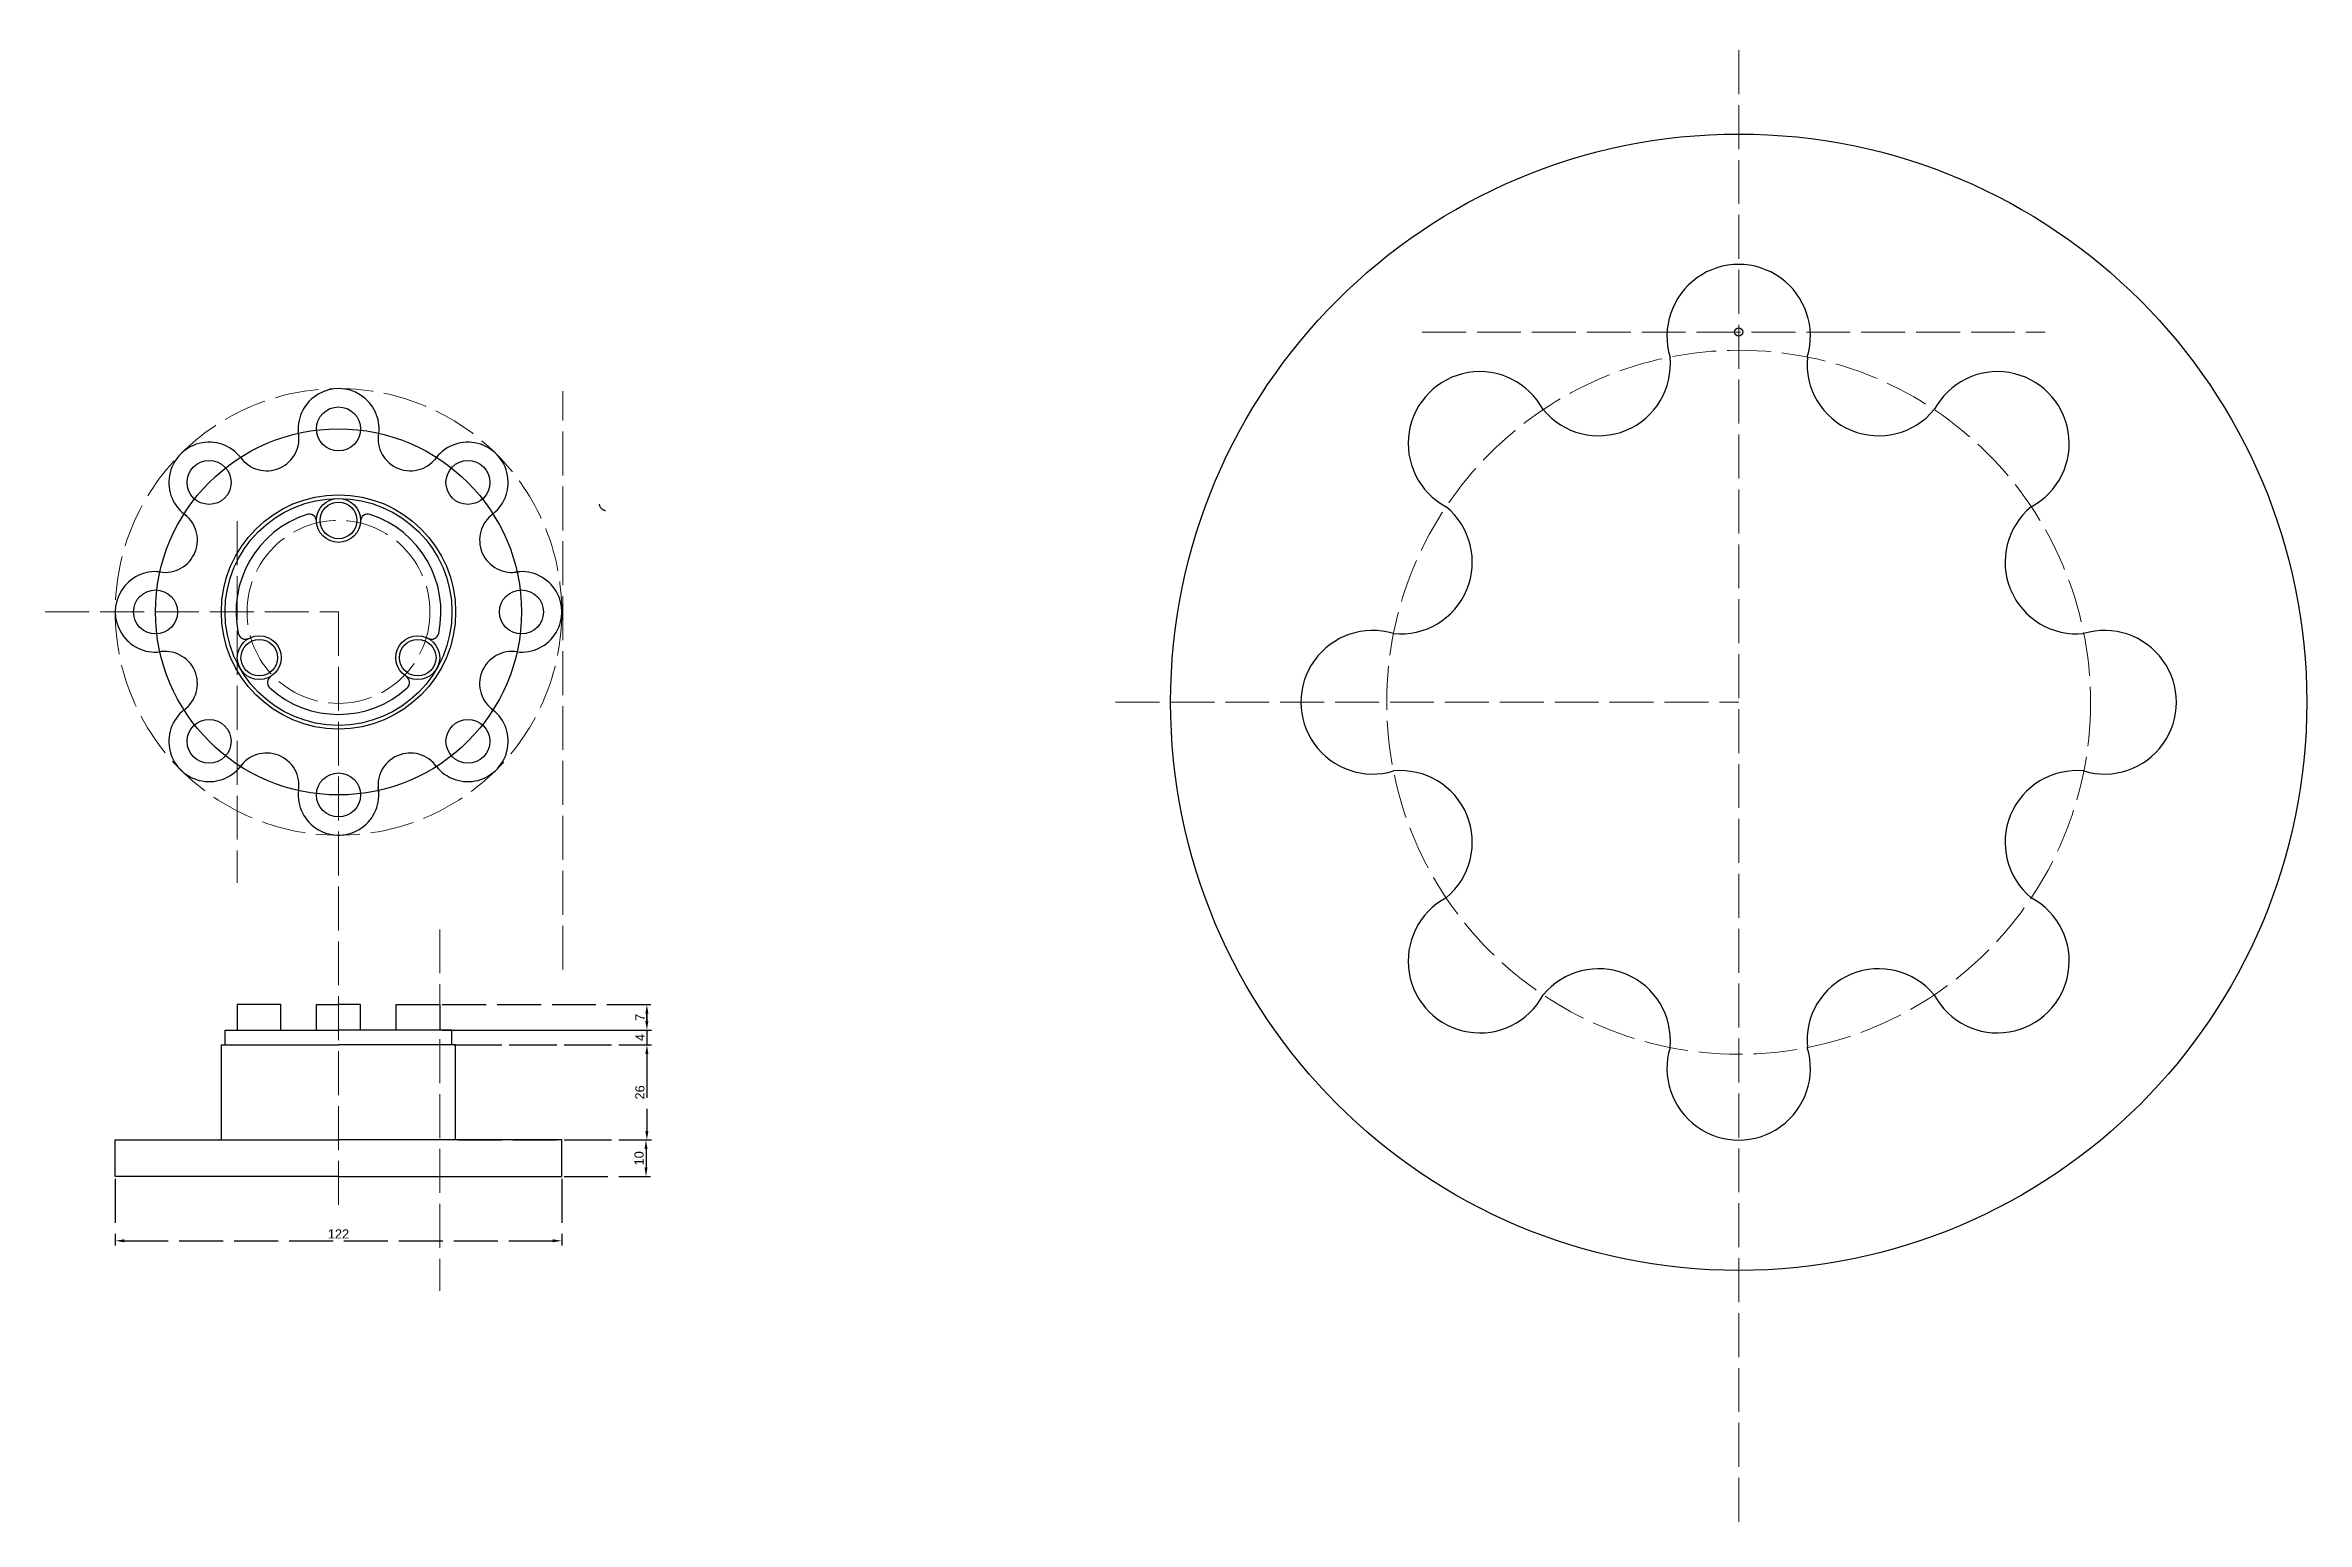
# Model space of a CAD drawing. Header units: millimetres. Extents: x 325 to 943, y 2326 to 2729.
import ezdxf

# ---------------------------------------------------------------- set-up
doc = ezdxf.new("R2010")
doc.units = ezdxf.units.MM
doc.linetypes.add('ACAD_ISO02W100', pattern=[15, 12, -3])
doc.layers.add('Diagram', color=106, linetype='ACAD_ISO02W100')
doc.layers.add('Stippels', color=40, linetype='ACAD_ISO02W100', lineweight=9)
doc.styles.get("Standard").update_dxf_attribs({"font": 'arial.ttf'})
doc.dimstyles.new('ISO-25', dxfattribs={"dimtxt": 2.5, "dimasz": 2.5, "dimexe": 1.25, "dimexo": 0.625, "dimtad": 1, "dimtxsty": 'Standard', "dimcen": 2.5, "dimadec": 0, "dimazin": 0, "dimtfac": 1, "dimtmove": 0, "dimatfit": 3, "dimfxl": 1, "dimarcsym": 0})

# ---------------------------------------------------------------- blocks, each defined once
blk = doc.blocks.new('*D21')
at = {"layer": 'Defpoints', "color": 0, "transparency": 16777216}
for p in [(466.01, 2430.36), (466.01, 2420.36), (489.04, 2420.36)]:
    blk.add_point(p, dxfattribs=at)
at = {"layer": 'Diagram', "color": 0, "lineweight": -2, "transparency": 16777216}
for p, q in [((466.64, 2430.36), (490.29, 2430.36)), ((489.04, 2427.86), (489.04, 2422.86)), ((466.64, 2420.36), (490.29, 2420.36))]:
    blk.add_line(p, q, dxfattribs=at)
at = {"layer": 'Diagram', "color": 0, "transparency": 16777216}
for points in [[(488.63, 2427.86), (489.46, 2427.86), (489.04, 2430.36)], [(488.63, 2422.86), (489.46, 2422.86), (489.04, 2420.36)]]:
    blk.add_solid(points, dxfattribs=at)
at = {"layer": 'Diagram', "color": 0, "transparency": 16777216, "insert": (487.14, 2425.36), "char_height": 2.5, "attachment_point": 5, "rotation": 90}
blk.add_mtext('10', dxfattribs=at)
blk = doc.blocks.new('*D22')
at = {"layer": 'Defpoints', "color": 0, "transparency": 16777216}
for p in [(344.01, 2420.36), (466.01, 2420.36), (466.01, 2402.82)]:
    blk.add_point(p, dxfattribs=at)
at = {"layer": 'Diagram', "color": 0, "lineweight": -2, "transparency": 16777216}
for p, q in [((344.01, 2419.74), (344.01, 2401.57)), ((466.01, 2419.74), (466.01, 2401.57)), ((346.51, 2402.82), (463.51, 2402.82))]:
    blk.add_line(p, q, dxfattribs=at)
at = {"layer": 'Diagram', "color": 0, "transparency": 16777216}
for points in [[(346.51, 2403.24), (346.51, 2402.41), (344.01, 2402.82)], [(463.51, 2403.24), (463.51, 2402.41), (466.01, 2402.82)]]:
    blk.add_solid(points, dxfattribs=at)
at = {"layer": 'Diagram', "color": 0, "transparency": 16777216, "insert": (405.01, 2404.7), "char_height": 2.5, "attachment_point": 5}
blk.add_mtext('122', dxfattribs=at)
blk = doc.blocks.new('*D23')
at = {"layer": 'Defpoints', "color": 0, "transparency": 16777216}
for p in [(437.01, 2456.36), (437.01, 2430.36), (489.28, 2430.36)]:
    blk.add_point(p, dxfattribs=at)
at = {"layer": 'Diagram', "color": 0, "lineweight": -2, "transparency": 16777216}
for p, q in [((437.64, 2456.36), (490.53, 2456.36)), ((489.28, 2453.86), (489.28, 2432.86)), ((437.64, 2430.36), (490.53, 2430.36))]:
    blk.add_line(p, q, dxfattribs=at)
at = {"layer": 'Diagram', "color": 0, "transparency": 16777216}
for points in [[(488.86, 2453.86), (489.69, 2453.86), (489.28, 2456.36)], [(488.86, 2432.86), (489.69, 2432.86), (489.28, 2430.36)]]:
    blk.add_solid(points, dxfattribs=at)
at = {"layer": 'Diagram', "color": 0, "transparency": 16777216, "insert": (487.38, 2443.36), "char_height": 2.5, "attachment_point": 5, "rotation": 90}
blk.add_mtext('26', dxfattribs=at)
blk = doc.blocks.new('*D24')
at = {"layer": 'Defpoints', "color": 0, "transparency": 16777216}
for p in [(436.01, 2460.36), (436.01, 2456.36), (489.28, 2456.36)]:
    blk.add_point(p, dxfattribs=at)
at = {"layer": 'Diagram', "color": 0, "lineweight": -2, "transparency": 16777216}
for p, q in [((436.64, 2460.36), (490.53, 2460.36)), ((489.28, 2462.86), (489.28, 2465.36)), ((489.28, 2460.36), (489.28, 2456.36)), ((436.64, 2456.36), (490.53, 2456.36)), ((489.28, 2453.86), (489.28, 2451.36))]:
    blk.add_line(p, q, dxfattribs=at)
at = {"layer": 'Diagram', "color": 0, "transparency": 16777216}
for points in [[(488.86, 2462.86), (489.69, 2462.86), (489.28, 2460.36)], [(488.86, 2453.86), (489.69, 2453.86), (489.28, 2456.36)]]:
    blk.add_solid(points, dxfattribs=at)
at = {"layer": 'Diagram', "color": 0, "transparency": 16777216, "insert": (487.4, 2458.36), "char_height": 2.5, "attachment_point": 5, "rotation": 90}
blk.add_mtext('4', dxfattribs=at)
blk = doc.blocks.new('*U15')
blk.add_arc((0.66, 3.72), 8.82, 170.21779, 326.84341)
blk = doc.blocks.new('*U16')
at = {"color": 0, "linetype": 'ByBlock', "lineweight": -2, "transparency": 16777216}
for p, rotation in [((3177.68, 1134.89), 44.99999999999999), ((3151.48, 1109.58), 90), ((3239.41, 1108.06), 315), ((3150.85, 1073.16), 135), ((3238.78, 1071.64), 269.9999999999999), ((3176.16, 1046.96), 180), ((3212.58, 1046.33), 225)]:
    blk.add_blockref('*U15', p, dxfattribs=dict(at, rotation=rotation))
blk.add_blockref('*U15', (3214.1, 1134.26), dxfattribs=at)
blk = doc.blocks.new('*U17')
blk.add_circle((0, 0), 6)
blk = doc.blocks.new('*U18')
at = {"color": 0, "linetype": 'ByBlock', "lineweight": -2, "transparency": 16777216}
blk.add_blockref('*U17', (3195.13, 1140.61), dxfattribs=at)
for p, rotation in [((3159.78, 1125.97), 45.00000000000001), ((3230.49, 1125.97), 315.0000000000001), ((3145.13, 1090.61), 90), ((3245.13, 1090.61), 270), ((3159.78, 1055.26), 135), ((3230.49, 1055.26), 225.0000000000001), ((3195.13, 1040.61), 180)]:
    blk.add_blockref('*U17', p, dxfattribs=dict(at, rotation=rotation))
blk = doc.blocks.new('*D25')
at = {"layer": 'Defpoints', "color": 0, "transparency": 16777216}
for p in [(432.73, 2467.36), (432.73, 2460.36), (489.28, 2460.36)]:
    blk.add_point(p, dxfattribs=at)
at = {"layer": 'Diagram', "color": 0, "lineweight": -2, "transparency": 16777216}
for p, q in [((433.36, 2467.36), (490.53, 2467.36)), ((433.36, 2460.36), (490.53, 2460.36)), ((489.28, 2464.86), (489.28, 2462.86))]:
    blk.add_line(p, q, dxfattribs=at)
at = {"layer": 'Diagram', "color": 0, "transparency": 16777216}
for points in [[(488.86, 2464.86), (489.69, 2464.86), (489.28, 2467.36)], [(488.86, 2462.86), (489.69, 2462.86), (489.28, 2460.36)]]:
    blk.add_solid(points, dxfattribs=at)
at = {"layer": 'Diagram', "color": 0, "transparency": 16777216, "insert": (487.4, 2463.86), "char_height": 2.5, "attachment_point": 5, "rotation": 90}
blk.add_mtext('7', dxfattribs=at)
blk = doc.blocks.new('*U19')
for radius in [6, 5]:
    blk.add_circle((0, 0), radius)
for centre, start, end in [((-8, -0.26), 1.86244, 107.91043), ((8, -0.26), 72.08957, 178.13756)]:
    blk.add_arc(centre, 2, start, end)
blk = doc.blocks.new('*U20')
at = {"color": 0, "linetype": 'ByBlock', "lineweight": -2, "transparency": 16777216}
blk.add_blockref('*U19', (3195.13, 1115.61), dxfattribs=at)
for p, rotation in [((3173.48, 1078.11), 120), ((3216.78, 1078.11), 240)]:
    blk.add_blockref('*U19', p, dxfattribs=dict(at, rotation=rotation))

msp = doc.modelspace()

# ---------------------------------------------------------------- linework, layer by layer
for p, q in [((399.012, 2460.361), (399.012, 2467.361)), ((399.012, 2467.361), (405.012, 2467.361)), ((411.012, 2467.361), (405.012, 2467.361)), ((411.012, 2460.361), (411.012, 2467.361)), ((374.012, 2456.361), (374.012, 2460.361)), ((374.012, 2460.361), (405.012, 2460.361)), ((436.012, 2460.361), (405.012, 2460.361)), ((436.012, 2456.361), (436.012, 2460.361)), ((373.012, 2430.361), (373.012, 2456.361)), ((373.012, 2456.361), (405.012, 2456.361)), ((437.012, 2456.361), (405.012, 2456.361)), ((437.012, 2430.361), (437.012, 2456.361)), ((344.012, 2420.361), (344.012, 2430.361)), ((344.012, 2430.361), (405.012, 2430.361)), ((466.012, 2430.361), (405.012, 2430.361)), ((466.012, 2420.361), (466.012, 2430.361)), ((405.012, 2420.361), (344.012, 2420.361)), ((405.012, 2420.361), (466.012, 2420.361))]:
    msp.add_line(p, q)
for points in [[(377.294, 2460.361), (389.294, 2460.361), (389.294, 2467.361), (377.294, 2467.361)], [(432.731, 2460.361), (420.731, 2460.361), (420.731, 2467.361), (432.731, 2467.361)]]:
    msp.add_lwpolyline(points, close=True)
for centre, radius in [((787.612, 2549.937), 155.223), ((787.612, 2651.072), 1.126), ((405.012, 2574.621), 50), ((405.012, 2574.621), 32), ((405.012, 2574.621), 31)]:
    msp.add_circle(centre, radius)
for centre, radius, start, end in [((787.612, 2649.946), 19.6, 343.073152, 196.926848), ((716.895, 2620.654), 19.6, 28.073152, 241.926848), ((749.34, 2642.333), 19.6, 219.426848, 5.573152), ((825.884, 2642.333), 19.6, 174.426848, 320.573152), ((858.329, 2620.654), 19.6, 298.073152, 151.926848), ((405.064, 2624.559), 11.065, 353.902779, 183.866559), ((369.657, 2609.977), 11, 38.684684, 235.63297), ((440.368, 2609.977), 11, 308.684684, 145.63297), ((695.216, 2588.209), 19.6, 264.426848, 50.573152), ((880.009, 2588.209), 19.6, 129.426848, 275.573152), ((405.012, 2574.621), 28, 107.910426, 192.089574), ((405.012, 2574.621), 28, 347.910426, 72.089574), ((355.012, 2574.621), 11, 83.684684, 276.315316), ((455.012, 2574.621), 11, 263.684684, 100.63297), ((687.603, 2549.937), 19.6, 73.073152, 286.926848), ((887.622, 2549.937), 19.6, 253.073152, 106.926848), ((405.012, 2574.621), 28, 227.910426, 312.089574), ((369.657, 2539.266), 11, 128.684684, 325.63297), ((440.368, 2539.266), 11, 218.684684, 55.63297), ((695.216, 2511.665), 19.6, 309.426848, 95.573152), ((880.009, 2511.665), 19.6, 84.426848, 230.573152), ((405.012, 2524.621), 11, 173.684684, 10.63297), ((716.895, 2479.22), 19.6, 118.073152, 331.926848), ((858.329, 2479.22), 19.6, 208.073152, 61.926848), ((749.34, 2457.54), 19.6, 354.426848, 140.573152), ((825.884, 2457.54), 19.6, 39.426848, 185.573152), ((787.612, 2449.928), 19.6, 163.073152, 16.926848)]:
    msp.add_arc(centre, radius, start, end)
at = {"layer": 'Diagram'}
msp.add_arc((478.236, 2604.3), 2, 186.013177, 263.37209, dxfattribs=at)
at = {"layer": 'Stippels'}
for p, q in [((787.612, 2326.068), (787.612, 2729.424)), ((701.105, 2651.072), (871.379, 2651.072)), ((466.348, 2476.903), (466.348, 2634.965)), ((377.294, 2599.412), (377.294, 2500.651)), ((324.877, 2574.621), (405.012, 2574.621)), ((405.012, 2574.621), (405.012, 2410.361)), ((617.338, 2549.937), (787.612, 2549.937)), ((432.731, 2487.901), (432.731, 2389.141))]:
    msp.add_line(p, q, dxfattribs=at)
for centre, radius in [((787.612, 2549.937), 96.149), ((405.012, 2574.621), 61), ((405.012, 2574.621), 25)]:
    msp.add_circle(centre, radius, dxfattribs=at)

# ---------------------------------------------------------------- block references
for name in ['*U18', '*U16', '*U20']:
    msp.add_blockref(name, (-2790.118, 1484.009))

# ---------------------------------------------------------------- dimensions: what is measured, and where the dimension line sits
at = {"layer": 'Diagram'}
for base, p1, p2, picture, middle in [((489.277, 2460.361), (432.731, 2467.361), (432.731, 2460.361), '*D25', (487.402, 2463.861)), ((489.277, 2456.361), (436.012, 2460.361), (436.012, 2456.361), '*D24', (487.402, 2458.361)), ((489.277, 2430.361), (437.012, 2456.361), (437.012, 2430.361), '*D23', (487.376, 2443.361)), ((489.042, 2420.361), (466.012, 2430.361), (466.012, 2420.361), '*D21', (487.141, 2425.361))]:
    dim = msp.add_linear_dim(base=base, p1=p1, p2=p2, angle=90, dimstyle='ISO-25', dxfattribs=at)
    dim.commit()
    dim.dimension.update_dxf_attribs({"geometry": picture, "text_midpoint": middle})
dim = msp.add_linear_dim(base=(466.012, 2402.823), p1=(344.012, 2420.361), p2=(466.012, 2420.361), dimstyle='ISO-25', dxfattribs=at)
dim.commit()
dim.dimension.update_dxf_attribs({"geometry": '*D22', "text_midpoint": (405.012, 2404.703)})

doc.saveas('drawing.dxf')
